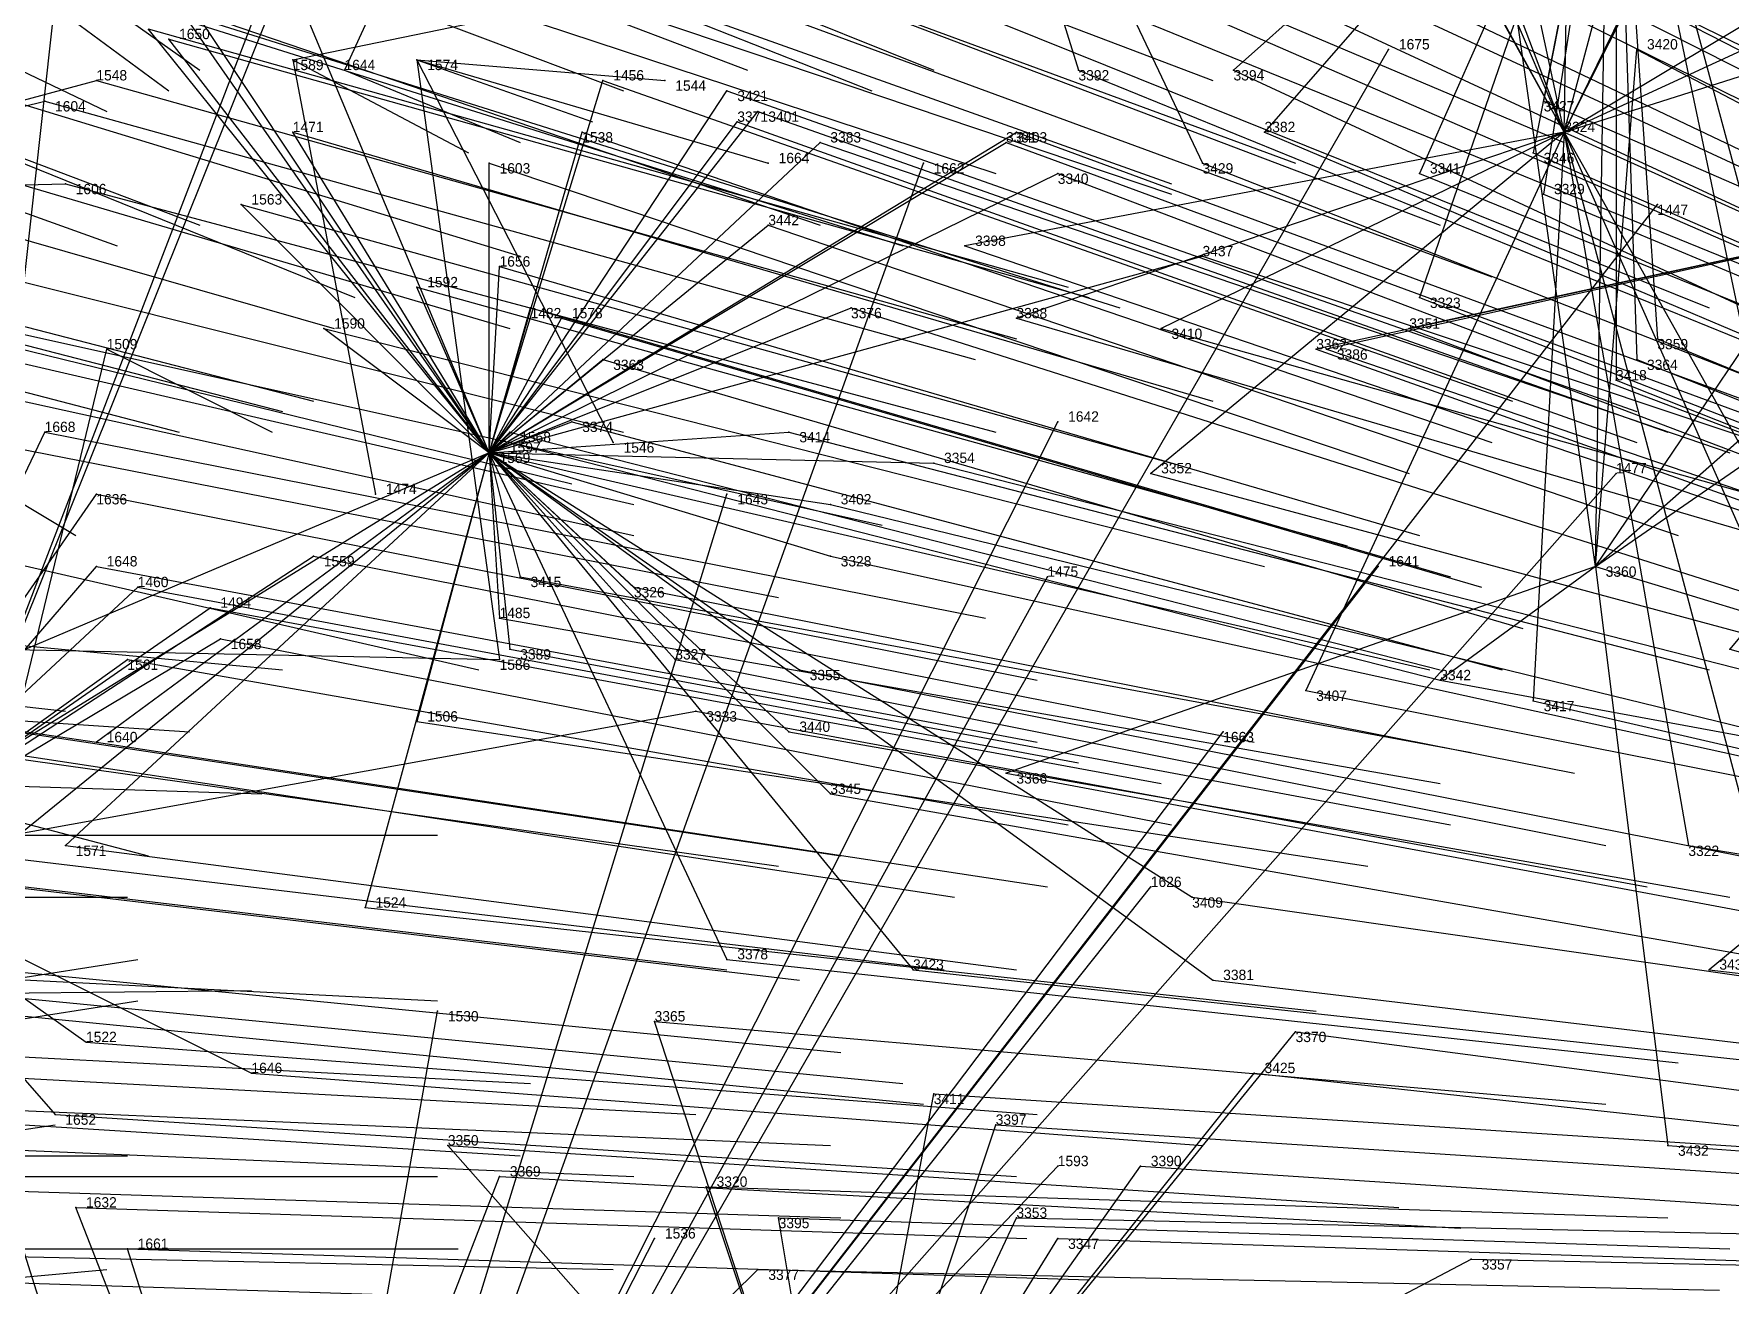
# Model space of a CAD drawing. Extents: x -0.5 to 0.59, y -0.5 to 0.58.
# Drawn here: x -0.413 to -0.249, y 0.0055 to 0.1265 of the extents above; entities that cross this region are included whole.
import ezdxf

# ---------------------------------------------------------------- set-up
doc = ezdxf.new("R2010")
doc.units = 0
for name, color, linetype in [('Facilities', 3, 'CONTINUOUS'), ('Facilities_lines', 3, 'CONTINUOUS'), ('Normals', 1, 'CONTINUOUS'), ('Source_points', 5, 'CONTINUOUS'), ('Text', 3, 'CONTINUOUS')]:
    doc.layers.add(name, color=color, linetype=linetype)

msp = doc.modelspace()

# ---------------------------------------------------------------- linework, layer by layer
at = {"layer": 'Facilities', "color": 3}
for p in [(-0.388, 0.124, -1.25), (-0.376, 0.124, -1.25), (-0.265, 0.117, -0.725), (-0.369, 0.086, -0.947), (-0.262, 0.075, -0.68)]:
    msp.add_point(p, dxfattribs=at)
at = {"layer": 'Facilities_lines', "color": 3}
for p, q in [((-0.421, 0.052, -1.25), (-0.346, 0.247, -1.25)), ((-0.343, 0.21, -1.25), (-0.383, 0.123, -1.25)), ((-0.265, 0.117, -0.725), (-0.281, 0.191, -0.849)), ((-0.421, 0.052, -1.25), (-0.37, 0.179, -1.25)), ((-0.265, 0.117, -0.725), (-0.292, 0.18, -0.858)), ((-0.265, 0.117, -0.725), (-0.264, 0.179, -0.797)), ((-0.327, 0.171, -0.922), (-0.3, 0.114, -0.803)), ((-0.327, 0.171, -0.922), (-0.312, 0.123, -0.838)), ((-0.422, 0.03, -1.25), (-0.407, 0.166, -1.25)), ((-0.265, 0.117, -0.725), (-0.253, 0.162, -0.752)), ((-0.265, 0.117, -0.725), (-0.243, 0.161, -0.729)), ((-0.265, 0.117, -0.725), (-0.244, 0.16, -0.729)), ((-0.26, 0.156, -0.757), (-0.297, 0.123, -0.804)), ((-0.26, 0.156, -0.757), (-0.294, 0.117, -0.792)), ((-0.265, 0.117, -0.725), (-0.287, 0.157, -0.818)), ((-0.26, 0.156, -0.757), (-0.279, 0.113, -0.752)), ((-0.26, 0.156, -0.757), (-0.279, 0.101, -0.741)), ((-0.26, 0.156, -0.757), (-0.268, 0.115, -0.728)), ((-0.26, 0.156, -0.757), (-0.267, 0.111, -0.722)), ((-0.26, 0.156, -0.757), (-0.267, 0.12, -0.732)), ((-0.26, 0.156, -0.757), (-0.246, 0.104, -0.668)), ((-0.26, 0.156, -0.757), (-0.247, 0.094, -0.661)), ((-0.26, 0.156, -0.757), (-0.256, 0.097, -0.685)), ((-0.26, 0.156, -0.757), (-0.258, 0.095, -0.687)), ((-0.26, 0.156, -0.757), (-0.26, 0.093, -0.691)), ((-0.265, 0.117, -0.725), (-0.285, 0.153, -0.807)), ((-0.265, 0.117, -0.725), (-0.21, 0.15, -0.645)), ((-0.265, 0.117, -0.725), (-0.2, 0.147, -0.62)), ((-0.265, 0.117, -0.725), (-0.276, 0.146, -0.78)), ((-0.369, 0.086, -0.947), (-0.408, 0.142, -1.08)), ((-0.369, 0.086, -0.947), (-0.392, 0.141, -1.04)), ((-0.265, 0.117, -0.725), (-0.255, 0.137, -0.724)), ((-0.265, 0.117, -0.725), (-0.202, 0.137, -0.61)), ((-0.262, 0.075, -0.68), (-0.261, 0.137, -0.737)), ((-0.388, 0.124, -1.25), (-0.354, 0.131, -1.25)), ((-0.262, 0.075, -0.68), (-0.27, 0.131, -0.749)), ((-0.369, 0.086, -0.947), (-0.397, 0.128, -1.042)), ((-0.369, 0.086, -0.947), (-0.402, 0.127, -1.054)), ((-0.369, 0.086, -0.947), (-0.4, 0.126, -1.049)), ((-0.391, -0.064, -1.25), (-0.282, 0.125, -1.25)), ((-0.262, 0.075, -0.68), (-0.258, 0.125, -0.717)), ((-0.388, 0.124, -1.25), (-0.38, 0.082, -1.25)), ((-0.376, 0.124, -1.25), (-0.357, 0.087, -1.25)), ((-0.376, 0.124, -1.25), (-0.352, 0.122, -1.25)), ((-0.376, 0.124, -1.25), (-0.368, 0.066, -1.25)), ((-0.376, 0.124, -1.25), (-0.342, 0.114, -1.25)), ((-0.448, 0.111, -1.155), (-0.407, 0.122, -1.063)), ((-0.369, 0.086, -0.947), (-0.358, 0.122, -0.945)), ((-0.448, 0.111, -1.155), (-0.412, 0.12, -1.072)), ((-0.369, 0.086, -0.947), (-0.346, 0.121, -0.916)), ((-0.369, 0.086, -0.947), (-0.343, 0.119, -0.906)), ((-0.369, 0.086, -0.947), (-0.388, 0.117, -1.014)), ((-0.369, 0.086, -0.947), (-0.345, 0.118, -0.913)), ((-0.369, 0.086, -0.947), (-0.36, 0.117, -0.946)), ((-0.369, 0.086, -0.947), (-0.318, 0.117, -0.847)), ((-0.265, 0.117, -0.725), (-0.323, 0.106, -0.849)), ((-0.265, 0.117, -0.725), (-0.318, 0.099, -0.833)), ((-0.265, 0.117, -0.725), (-0.305, 0.084, -0.791)), ((-0.265, 0.117, -0.725), (-0.304, 0.098, -0.798)), ((-0.265, 0.117, -0.725), (-0.29, 0.063, -0.741)), ((-0.265, 0.117, -0.725), (-0.268, 0.062, -0.687)), ((-0.265, 0.117, -0.725), (-0.253, 0.048, -0.644)), ((-0.265, 0.117, -0.725), (-0.247, 0.049, -0.629)), ((-0.265, 0.117, -0.725), (-0.238, 0.056, -0.611)), ((-0.265, 0.117, -0.725), (-0.224, 0.044, -0.571)), ((-0.369, 0.086, -0.947), (-0.337, 0.116, -0.89)), ((-0.369, 0.086, -0.947), (-0.319, 0.116, -0.85)), ((-0.262, 0.075, -0.68), (-0.204, 0.115, -0.586)), ((-0.391, -0.064, -1.25), (-0.327, 0.114, -1.25)), ((-0.369, 0.086, -0.947), (-0.369, 0.114, -0.964)), ((-0.448, 0.111, -1.155), (-0.41, 0.112, -1.062)), ((-0.369, 0.086, -0.947), (-0.314, 0.113, -0.835)), ((-0.211, 0.113, -0.6), (-0.289, 0.096, -0.762)), ((-0.211, 0.113, -0.6), (-0.288, 0.096, -0.759)), ((-0.211, 0.113, -0.6), (-0.28, 0.098, -0.742)), ((-0.211, 0.113, -0.6), (-0.249, 0.067, -0.644)), ((-0.369, 0.086, -0.947), (-0.393, 0.11, -1.02)), ((-0.391, -0.064, -1.25), (-0.256, 0.11, -1.25)), ((-0.262, 0.075, -0.68), (-0.221, 0.111, -0.618)), ((-0.262, 0.075, -0.68), (-0.239, 0.109, -0.656)), ((-0.369, 0.086, -0.947), (-0.342, 0.108, -0.897)), ((-0.369, 0.086, -0.947), (-0.3, 0.105, -0.796)), ((-0.369, 0.086, -0.947), (-0.368, 0.104, -0.958)), ((-0.369, 0.086, -0.947), (-0.376, 0.102, -0.974)), ((-0.369, 0.086, -0.947), (-0.365, 0.1, -0.947)), ((-0.369, 0.086, -0.947), (-0.334, 0.1, -0.873)), ((-0.369, 0.086, -0.947), (-0.362, 0.099, -0.937)), ((-0.369, 0.086, -0.947), (-0.385, 0.098, -0.992)), ((-0.422, 0.03, -1.25), (-0.406, 0.096, -1.25)), ((-0.369, 0.086, -0.947), (-0.358, 0.095, -0.925)), ((-0.391, -0.064, -1.25), (-0.314, 0.089, -1.25)), ((-0.369, 0.086, -0.947), (-0.361, 0.089, -0.929)), ((-0.432, 0.046, -1.085), (-0.412, 0.088, -1.054)), ((-0.369, 0.086, -0.947), (-0.367, 0.088, -0.942)), ((-0.369, 0.086, -0.947), (-0.34, 0.088, -0.878)), ((-0.369, 0.086, -0.947), (-0.367, 0.087, -0.944)), ((-0.369, 0.086, -0.947), (-0.428, 0.061, -1.08)), ((-0.369, 0.086, -0.947), (-0.417, 0.047, -1.049)), ((-0.369, 0.086, -0.947), (-0.416, 0.057, -1.05)), ((-0.369, 0.086, -0.947), (-0.41, 0.048, -1.031)), ((-0.369, 0.086, -0.947), (-0.407, 0.058, -1.027)), ((-0.369, 0.086, -0.947), (-0.381, 0.042, -0.958)), ((-0.369, 0.086, -0.947), (-0.376, 0.06, -0.951)), ((-0.369, 0.086, -0.947), (-0.368, 0.07, -0.938)), ((-0.369, 0.086, -0.947), (-0.355, 0.073, -0.906)), ((-0.369, 0.086, -0.947), (-0.351, 0.066, -0.894)), ((-0.369, 0.086, -0.947), (-0.336, 0.076, -0.86)), ((-0.369, 0.086, -0.947), (-0.336, 0.053, -0.851)), ((-0.369, 0.086, -0.947), (-0.326, 0.085, -0.842)), ((-0.369, 0.086, -0.947), (-0.339, 0.065, -0.862)), ((-0.369, 0.086, -0.947), (-0.346, 0.037, -0.87)), ((-0.369, 0.086, -0.947), (-0.299, 0.035, -0.752)), ((-0.369, 0.086, -0.947), (-0.367, 0.067, -0.932)), ((-0.369, 0.086, -0.947), (-0.336, 0.081, -0.863)), ((-0.369, 0.086, -0.947), (-0.301, 0.043, -0.761)), ((-0.369, 0.086, -0.947), (-0.366, 0.074, -0.933)), ((-0.369, 0.086, -0.947), (-0.328, 0.036, -0.826)), ((-0.369, 0.086, -0.947), (-0.34, 0.059, -0.863)), ((-0.391, -0.064, -1.25), (-0.26, 0.084, -1.25)), ((-0.432, 0.046, -1.085), (-0.407, 0.082, -1.038)), ((-0.391, -0.064, -1.25), (-0.346, 0.082, -1.25)), ((-0.432, 0.046, -1.085), (-0.386, 0.076, -0.983)), ((-0.432, 0.046, -1.085), (-0.407, 0.075, -1.035)), ((-0.391, -0.064, -1.25), (-0.283, 0.075, -1.25)), ((-0.391, -0.064, -1.25), (-0.315, 0.074, -1.25)), ((-0.262, 0.075, -0.68), (-0.319, 0.055, -0.809)), ((-0.262, 0.075, -0.68), (-0.277, 0.064, -0.711)), ((-0.262, 0.075, -0.68), (-0.255, 0.019, -0.638)), ((-0.205, 0.074, -0.546), (-0.251, 0.036, -0.633)), ((-0.432, 0.046, -1.085), (-0.403, 0.073, -1.025)), ((-0.432, 0.046, -1.085), (-0.396, 0.071, -1.005)), ((-0.432, 0.046, -1.085), (-0.395, 0.068, -1.001)), ((-0.432, 0.046, -1.085), (-0.404, 0.066, -1.023)), ((-0.432, 0.046, -1.085), (-0.349, 0.061, -0.884)), ((-0.391, -0.064, -1.25), (-0.298, 0.059, -1.25)), ((-0.432, 0.046, -1.085), (-0.408, 0.029, -1.024)), ((-0.432, 0.046, -1.085), (-0.392, 0.026, -0.983)), ((-0.432, 0.046, -1.085), (-0.411, 0.022, -1.028)), ((-0.391, -0.064, -1.25), (-0.305, 0.044, -1.25)), ((-0.391, -0.064, -1.25), (-0.422, 0.034, -1.25)), ((-0.391, -0.064, -1.25), (-0.374, 0.032, -1.25)), ((-0.335, -0.024, -0.839), (-0.353, 0.031, -0.887)), ((-0.335, -0.024, -0.839), (-0.291, 0.03, -0.732)), ((-0.335, -0.024, -0.839), (-0.295, 0.026, -0.74)), ((-0.335, -0.024, -0.839), (-0.326, 0.024, -0.818)), ((-0.335, -0.024, -0.839), (-0.32, 0.021, -0.802)), ((-0.335, -0.024, -0.839), (-0.373, 0.019, -0.935)), ((-0.391, -0.064, -1.25), (-0.314, 0.017, -1.25)), ((-0.335, -0.024, -0.839), (-0.306, 0.017, -0.766)), ((-0.389, -0.038, -0.978), (-0.368, 0.016, -0.921)), ((-0.335, -0.024, -0.839), (-0.348, 0.015, -0.87)), ((-0.389, -0.038, -0.978), (-0.409, 0.013, -1.023)), ((-0.335, -0.024, -0.839), (-0.341, 0.012, -0.854)), ((-0.335, -0.024, -0.839), (-0.318, 0.012, -0.796)), ((-0.391, -0.064, -1.25), (-0.353, 0.01, -1.25)), ((-0.335, -0.024, -0.839), (-0.314, 0.01, -0.784)), ((-0.389, -0.038, -0.978), (-0.404, 0.009, -1.009)), ((-0.389, -0.038, -0.978), (-0.343, 0.007, -0.857)), ((-0.335, -0.024, -0.839), (-0.274, 0.008, -0.684))]:
    msp.add_line(p, q, dxfattribs=at)
at = {"layer": 'Normals', "color": 1}
for p, q in [((-0.325, 0.163, -0.908), (-0.241, 0.122, -0.945)), ((-0.413, 0.158, -1.104), (-0.326, 0.123, -1.141)), ((-0.317, 0.158, -0.885), (-0.234, 0.116, -0.922)), ((-0.449, 0.156, -1.188), (-0.356, 0.121, -1.204)), ((-0.431, 0.156, -1.145), (-0.344, 0.123, -1.182)), ((-0.418, 0.155, -1.115), (-0.332, 0.121, -1.153)), ((-0.386, 0.155, -1.04), (-0.299, 0.122, -1.077)), ((-0.35, 0.152, -0.955), (-0.265, 0.116, -0.992)), ((-0.323, 0.151, -0.89), (-0.239, 0.111, -0.928)), ((-0.297, 0.15, -0.832), (-0.215, 0.108, -0.87)), ((-0.378, 0.146, -1.014), (-0.291, 0.114, -1.051)), ((-0.39, 0.143, -1.039), (-0.303, 0.112, -1.077)), ((-0.408, 0.142, -1.08), (-0.32, 0.113, -1.117)), ((-0.421, 0.14, -1.25), (-0.397, 0.123, -1.154)), ((-0.392, 0.141, -1.04), (-0.303, 0.111, -1.077)), ((-0.364, 0.141, -0.976), (-0.277, 0.108, -1.013)), ((-0.476, 0.138, -1.238), (-0.397, 0.108, -1.183)), ((-0.425, 0.138, -1.116), (-0.337, 0.108, -1.154)), ((-0.423, 0.138, -1.25), (-0.4, 0.121, -1.154)), ((-0.471, 0.137, -1.227), (-0.382, 0.101, -1.2)), ((-0.359, 0.135, -0.959), (-0.272, 0.103, -0.995)), ((-0.338, 0.135, -0.909), (-0.251, 0.1, -0.946)), ((-0.326, 0.136, -0.882), (-0.24, 0.101, -0.919)), ((-0.315, 0.135, -0.858), (-0.23, 0.098, -0.894)), ((-0.294, 0.135, -0.81), (-0.21, 0.096, -0.847)), ((-0.461, 0.134, -1.201), (-0.366, 0.105, -1.211)), ((-0.418, 0.134, -1.097), (-0.329, 0.106, -1.134)), ((-0.429, 0.13, -1.25), (-0.406, 0.119, -1.153)), ((-0.294, 0.131, -0.805), (-0.21, 0.092, -0.841)), ((-0.27, 0.131, -0.749), (-0.187, 0.09, -0.787)), ((-0.397, 0.128, -1.042), (-0.308, 0.1, -1.079)), ((-0.402, 0.127, -1.054), (-0.313, 0.102, -1.091)), ((-0.478, 0.125, -1.234), (-0.384, 0.098, -1.213)), ((-0.462, 0.126, -1.196), (-0.367, 0.098, -1.212)), ((-0.4, 0.126, -1.049), (-0.311, 0.101, -1.086)), ((-0.282, 0.125, -1.25), (-0.282, 0.125, -1.15)), ((-0.258, 0.125, -0.717), (-0.176, 0.082, -0.755)), ((-0.388, 0.124, -1.25), (-0.371, 0.115, -1.152)), ((-0.376, 0.124, -1.25), (-0.359, 0.118, -1.152)), ((-0.407, 0.122, -1.063), (-0.318, 0.097, -1.101)), ((-0.383, 0.123, -1.25), (-0.366, 0.116, -1.152)), ((-0.358, 0.122, -0.945), (-0.27, 0.091, -0.982)), ((-0.352, 0.122, -1.25), (-0.352, 0.122, -1.15)), ((-0.312, 0.123, -0.838), (-0.226, 0.088, -0.876)), ((-0.297, 0.123, -0.804), (-0.213, 0.084, -0.84)), ((-0.412, 0.12, -1.072), (-0.322, 0.095, -1.109)), ((-0.346, 0.121, -0.916), (-0.258, 0.09, -0.954)), ((-0.267, 0.12, -0.732), (-0.182, 0.083, -0.77)), ((-0.343, 0.119, -0.906), (-0.255, 0.088, -0.943)), ((-0.388, 0.117, -1.014), (-0.299, 0.091, -1.05)), ((-0.36, 0.117, -0.946), (-0.272, 0.087, -0.983)), ((-0.345, 0.118, -0.913), (-0.258, 0.087, -0.95)), ((-0.318, 0.117, -0.847), (-0.231, 0.085, -0.884)), ((-0.294, 0.117, -0.792), (-0.209, 0.081, -0.829)), ((-0.265, 0.117, -0.725), (-0.181, 0.079, -0.763)), ((-0.479, 0.115, -1.232), (-0.386, 0.091, -1.206)), ((-0.43, 0.115, -1.25), (-0.405, 0.106, -1.153)), ((-0.337, 0.116, -0.89), (-0.249, 0.086, -0.928)), ((-0.319, 0.116, -0.85), (-0.232, 0.084, -0.886)), ((-0.268, 0.115, -0.728), (-0.183, 0.078, -0.766)), ((-0.482, 0.114, -1.239), (-0.389, 0.09, -1.212)), ((-0.369, 0.114, -0.964), (-0.28, 0.084, -1.001)), ((-0.342, 0.114, -1.25), (-0.342, 0.114, -1.15)), ((-0.327, 0.114, -1.25), (-0.327, 0.114, -1.15)), ((-0.3, 0.114, -0.803), (-0.213, 0.08, -0.839)), ((-0.41, 0.112, -1.062), (-0.32, 0.088, -1.099)), ((-0.314, 0.113, -0.835), (-0.227, 0.08, -0.872)), ((-0.279, 0.113, -0.752), (-0.193, 0.078, -0.79)), ((-0.484, 0.11, -1.24), (-0.399, 0.088, -1.192)), ((-0.448, 0.111, -1.155), (-0.356, 0.088, -1.187)), ((-0.393, 0.11, -1.02), (-0.303, 0.085, -1.057)), ((-0.267, 0.111, -0.722), (-0.181, 0.075, -0.76)), ((-0.256, 0.11, -1.25), (-0.256, 0.11, -1.15)), ((-0.342, 0.108, -0.897), (-0.254, 0.078, -0.935)), ((-0.455, 0.106, -1.168), (-0.361, 0.083, -1.194)), ((-0.323, 0.106, -0.849), (-0.235, 0.076, -0.886)), ((-0.368, 0.104, -0.958), (-0.279, 0.078, -0.994)), ((-0.3, 0.105, -0.796), (-0.213, 0.076, -0.834)), ((-0.446, 0.102, -1.143), (-0.355, 0.081, -1.18)), ((-0.376, 0.102, -0.974), (-0.286, 0.077, -1.01)), ((-0.279, 0.101, -0.741), (-0.192, 0.067, -0.778)), ((-0.421, 0.099, -1.082), (-0.331, 0.079, -1.12)), ((-0.365, 0.1, -0.947), (-0.276, 0.074, -0.984)), ((-0.362, 0.099, -0.937), (-0.273, 0.073, -0.975)), ((-0.334, 0.1, -0.873), (-0.246, 0.072, -0.91)), ((-0.318, 0.099, -0.833), (-0.229, 0.073, -0.871)), ((-0.446, 0.098, -1.14), (-0.355, 0.078, -1.177)), ((-0.385, 0.098, -0.992), (-0.294, 0.075, -1.029)), ((-0.304, 0.098, -0.798), (-0.215, 0.073, -0.837)), ((-0.28, 0.098, -0.742), (-0.193, 0.065, -0.779)), ((-0.256, 0.097, -0.685), (-0.171, 0.062, -0.723)), ((-0.406, 0.096, -1.25), (-0.39, 0.088, -1.152)), ((-0.289, 0.096, -0.762), (-0.202, 0.065, -0.8)), ((-0.288, 0.096, -0.759), (-0.2, 0.066, -0.796)), ((-0.358, 0.095, -0.925), (-0.269, 0.069, -0.963)), ((-0.258, 0.095, -0.687), (-0.172, 0.061, -0.724)), ((-0.26, 0.093, -0.691), (-0.174, 0.059, -0.729)), ((-0.433, 0.09, -1.105), (-0.341, 0.072, -1.141)), ((-0.429, 0.09, -1.25), (-0.409, 0.078, -1.153)), ((-0.361, 0.089, -0.929), (-0.271, 0.065, -0.966)), ((-0.314, 0.089, -1.25), (-0.314, 0.089, -1.15)), ((-0.466, 0.087, -1.186), (-0.37, 0.065, -1.2)), ((-0.412, 0.088, -1.054), (-0.321, 0.07, -1.091)), ((-0.367, 0.088, -0.942), (-0.277, 0.065, -0.98)), ((-0.367, 0.087, -0.944), (-0.277, 0.064, -0.981)), ((-0.357, 0.087, -1.25), (-0.357, 0.087, -1.15)), ((-0.34, 0.088, -0.878), (-0.251, 0.065, -0.917)), ((-0.369, 0.086, -0.947), (-0.278, 0.065, -0.984)), ((-0.326, 0.085, -0.842), (-0.236, 0.062, -0.88)), ((-0.305, 0.084, -0.791), (-0.216, 0.06, -0.829)), ((-0.26, 0.084, -1.25), (-0.26, 0.084, -1.15)), ((-0.407, 0.082, -1.038), (-0.316, 0.064, -1.075)), ((-0.38, 0.082, -1.25), (-0.38, 0.082, -1.15)), ((-0.346, 0.082, -1.25), (-0.346, 0.082, -1.15)), ((-0.336, 0.081, -0.863), (-0.246, 0.059, -0.901)), ((-0.386, 0.076, -0.983), (-0.295, 0.058, -1.02)), ((-0.336, 0.076, -0.86), (-0.245, 0.056, -0.898)), ((-0.485, 0.074, -1.226), (-0.389, 0.065, -1.2)), ((-0.407, 0.075, -1.035), (-0.316, 0.058, -1.072)), ((-0.366, 0.074, -0.933), (-0.274, 0.057, -0.97)), ((-0.315, 0.074, -1.25), (-0.315, 0.074, -1.15)), ((-0.283, 0.075, -1.25), (-0.283, 0.075, -1.15)), ((-0.262, 0.075, -0.68), (-0.173, 0.048, -0.719)), ((-0.403, 0.073, -1.025), (-0.312, 0.056, -1.062)), ((-0.355, 0.073, -0.906), (-0.264, 0.055, -0.944)), ((-0.396, 0.071, -1.005), (-0.304, 0.054, -1.042)), ((-0.491, 0.07, -1.239), (-0.41, 0.061, -1.181)), ((-0.368, 0.07, -0.938), (-0.277, 0.054, -0.974)), ((-0.474, 0.068, -1.25), (-0.407, 0.058, -1.176)), ((-0.466, 0.068, -1.177), (-0.368, 0.066, -1.197)), ((-0.395, 0.068, -1.001), (-0.303, 0.05, -1.037)), ((-0.404, 0.066, -1.023), (-0.313, 0.05, -1.06)), ((-0.368, 0.066, -1.25), (-0.368, 0.066, -1.15)), ((-0.367, 0.067, -0.932), (-0.276, 0.05, -0.969)), ((-0.351, 0.066, -0.894), (-0.261, 0.048, -0.932)), ((-0.249, 0.067, -0.644), (-0.16, 0.042, -0.682)), ((-0.489, 0.065, -1.234), (-0.398, 0.059, -1.194)), ((-0.339, 0.065, -0.862), (-0.248, 0.047, -0.9)), ((-0.277, 0.064, -0.711), (-0.185, 0.047, -0.747)), ((-0.29, 0.063, -0.741), (-0.199, 0.045, -0.779)), ((-0.428, 0.061, -1.08), (-0.335, 0.047, -1.116)), ((-0.349, 0.061, -0.884), (-0.257, 0.044, -0.922)), ((-0.268, 0.062, -0.687), (-0.177, 0.041, -0.725)), ((-0.376, 0.06, -0.951), (-0.284, 0.046, -0.989)), ((-0.433, 0.059, -1.093), (-0.341, 0.046, -1.13)), ((-0.407, 0.058, -1.027), (-0.315, 0.044, -1.065)), ((-0.34, 0.059, -0.863), (-0.249, 0.043, -0.901)), ((-0.298, 0.059, -1.25), (-0.298, 0.059, -1.15)), ((-0.487, 0.056, -1.226), (-0.391, 0.053, -1.201)), ((-0.416, 0.057, -1.05), (-0.324, 0.043, -1.086)), ((-0.319, 0.055, -0.809), (-0.228, 0.038, -0.846)), ((-0.336, 0.053, -0.851), (-0.245, 0.037, -0.89)), ((-0.421, 0.052, -1.25), (-0.402, 0.047, -1.152)), ((-0.473, 0.049, -1.19), (-0.374, 0.049, -1.198)), ((-0.41, 0.048, -1.031), (-0.318, 0.036, -1.069)), ((-0.253, 0.048, -0.644), (-0.161, 0.033, -0.681)), ((-0.439, 0.047, -1.103), (-0.346, 0.036, -1.14)), ((-0.432, 0.046, -1.085), (-0.339, 0.035, -1.122)), ((-0.417, 0.047, -1.049), (-0.325, 0.036, -1.086)), ((-0.495, 0.043, -1.243), (-0.404, 0.043, -1.201)), ((-0.305, 0.044, -1.25), (-0.305, 0.044, -1.15)), ((-0.301, 0.043, -0.761), (-0.21, 0.03, -0.8)), ((-0.381, 0.042, -0.958), (-0.289, 0.032, -0.996)), ((-0.473, 0.038, -1.186), (-0.374, 0.033, -1.2)), ((-0.427, 0.037, -1.071), (-0.335, 0.028, -1.108)), ((-0.422, 0.034, -1.25), (-0.403, 0.037, -1.152)), ((-0.346, 0.037, -0.87), (-0.254, 0.027, -0.907)), ((-0.328, 0.036, -0.826), (-0.236, 0.026, -0.864)), ((-0.299, 0.035, -0.752), (-0.207, 0.024, -0.791)), ((-0.251, 0.036, -0.633), (-0.158, 0.025, -0.669)), ((-0.488, 0.033, -1.223), (-0.392, 0.034, -1.194)), ((-0.422, 0.034, -1.057), (-0.329, 0.025, -1.095)), ((-0.422, 0.03, -1.25), (-0.403, 0.033, -1.152)), ((-0.419, 0.032, -1.052), (-0.327, 0.023, -1.089)), ((-0.374, 0.032, -1.25), (-0.374, 0.032, -1.15)), ((-0.461, 0.03, -1.155), (-0.365, 0.025, -1.183)), ((-0.353, 0.031, -0.887), (-0.261, 0.023, -0.924)), ((-0.291, 0.03, -0.732), (-0.2, 0.018, -0.771)), ((-0.408, 0.029, -1.024), (-0.316, 0.022, -1.062)), ((-0.442, 0.027, -1.107), (-0.349, 0.022, -1.143)), ((-0.392, 0.026, -0.983), (-0.3, 0.019, -1.021)), ((-0.295, 0.026, -0.74), (-0.203, 0.016, -0.779)), ((-0.462, 0.024, -1.156), (-0.366, 0.018, -1.184)), ((-0.429, 0.023, -1.074), (-0.336, 0.019, -1.112)), ((-0.326, 0.024, -0.818), (-0.234, 0.018, -0.855)), ((-0.411, 0.022, -1.028), (-0.318, 0.016, -1.066)), ((-0.451, 0.015, -1.25), (-0.411, 0.021, -1.158)), ((-0.448, 0.02, -1.122), (-0.355, 0.016, -1.158)), ((-0.32, 0.021, -0.802), (-0.228, 0.015, -0.839)), ((-0.373, 0.019, -0.935), (-0.281, 0.013, -0.971)), ((-0.255, 0.019, -0.638), (-0.162, 0.012, -0.675)), ((-0.42, 0.018, -1.25), (-0.404, 0.018, -1.151)), ((-0.314, 0.017, -1.25), (-0.314, 0.017, -1.15)), ((-0.306, 0.017, -0.766), (-0.214, 0.011, -0.804)), ((-0.473, 0.016, -1.184), (-0.374, 0.016, -1.195)), ((-0.428, 0.015, -1.071), (-0.335, 0.012, -1.108)), ((-0.368, 0.016, -0.921), (-0.275, 0.011, -0.958)), ((-0.348, 0.015, -0.87), (-0.255, 0.012, -0.907)), ((-0.409, 0.013, -1.023), (-0.317, 0.01, -1.061)), ((-0.341, 0.012, -0.854), (-0.249, 0.009, -0.891)), ((-0.318, 0.012, -0.796), (-0.225, 0.01, -0.833)), ((-0.353, 0.01, -1.25), (-0.353, 0.01, -1.15)), ((-0.314, 0.01, -0.784), (-0.221, 0.007, -0.822)), ((-0.471, 0.009, -1.178), (-0.372, 0.009, -1.193)), ((-0.45, 0.009, -1.124), (-0.357, 0.007, -1.161)), ((-0.404, 0.009, -1.009), (-0.311, 0.006, -1.047)), ((-0.417, 0.006, -1.25), (-0.406, 0.007, -1.151)), ((-0.343, 0.007, -0.857), (-0.25, 0.005, -0.894)), ((-0.274, 0.008, -0.684), (-0.182, 0.006, -0.724)), ((-0.423, 0.006, -1.057), (-0.33, 0.003, -1.094))]:
    msp.add_line(p, q, dxfattribs=at)
at = {"layer": 'Source_points', "color": 5}
for p in [(-0.4, 0.126, -1.049), (-0.282, 0.125, -1.25), (-0.258, 0.125, -0.717), (-0.407, 0.122, -1.063), (-0.383, 0.123, -1.25), (-0.358, 0.122, -0.945), (-0.352, 0.122, -1.25), (-0.312, 0.123, -0.838), (-0.297, 0.123, -0.804), (-0.412, 0.12, -1.072), (-0.346, 0.121, -0.916), (-0.267, 0.12, -0.732), (-0.343, 0.119, -0.906), (-0.388, 0.117, -1.014), (-0.36, 0.117, -0.946), (-0.345, 0.118, -0.913), (-0.318, 0.117, -0.847), (-0.294, 0.117, -0.792), (-0.337, 0.116, -0.89), (-0.319, 0.116, -0.85), (-0.268, 0.115, -0.728), (-0.369, 0.114, -0.964), (-0.342, 0.114, -1.25), (-0.327, 0.114, -1.25), (-0.3, 0.114, -0.803), (-0.41, 0.112, -1.062), (-0.314, 0.113, -0.835), (-0.279, 0.113, -0.752), (-0.393, 0.11, -1.02), (-0.267, 0.111, -0.722), (-0.256, 0.11, -1.25), (-0.342, 0.108, -0.897), (-0.323, 0.106, -0.849), (-0.368, 0.104, -0.958), (-0.3, 0.105, -0.796), (-0.376, 0.102, -0.974), (-0.279, 0.101, -0.741), (-0.365, 0.1, -0.947), (-0.362, 0.099, -0.937), (-0.334, 0.1, -0.873), (-0.318, 0.099, -0.833), (-0.385, 0.098, -0.992), (-0.304, 0.098, -0.798), (-0.28, 0.098, -0.742), (-0.256, 0.097, -0.685), (-0.406, 0.096, -1.25), (-0.289, 0.096, -0.762), (-0.288, 0.096, -0.759), (-0.358, 0.095, -0.925), (-0.258, 0.095, -0.687), (-0.26, 0.093, -0.691), (-0.361, 0.089, -0.929), (-0.314, 0.089, -1.25), (-0.412, 0.088, -1.054), (-0.367, 0.088, -0.942), (-0.367, 0.087, -0.944), (-0.357, 0.087, -1.25), (-0.34, 0.088, -0.878), (-0.326, 0.085, -0.842), (-0.305, 0.084, -0.791), (-0.26, 0.084, -1.25), (-0.407, 0.082, -1.038), (-0.38, 0.082, -1.25), (-0.346, 0.082, -1.25), (-0.336, 0.081, -0.863), (-0.386, 0.076, -0.983), (-0.336, 0.076, -0.86), (-0.407, 0.075, -1.035), (-0.366, 0.074, -0.933), (-0.315, 0.074, -1.25), (-0.283, 0.075, -1.25), (-0.403, 0.073, -1.025), (-0.355, 0.073, -0.906), (-0.396, 0.071, -1.005), (-0.368, 0.07, -0.938), (-0.395, 0.068, -1.001), (-0.404, 0.066, -1.023), (-0.368, 0.066, -1.25), (-0.367, 0.067, -0.932), (-0.351, 0.066, -0.894), (-0.249, 0.067, -0.644), (-0.339, 0.065, -0.862), (-0.277, 0.064, -0.711), (-0.29, 0.063, -0.741), (-0.349, 0.061, -0.884), (-0.268, 0.062, -0.687), (-0.376, 0.06, -0.951), (-0.407, 0.058, -1.027), (-0.34, 0.059, -0.863), (-0.298, 0.059, -1.25), (-0.319, 0.055, -0.809), (-0.336, 0.053, -0.851), (-0.41, 0.048, -1.031), (-0.253, 0.048, -0.644), (-0.305, 0.044, -1.25), (-0.301, 0.043, -0.761), (-0.381, 0.042, -0.958), (-0.346, 0.037, -0.87), (-0.328, 0.036, -0.826), (-0.299, 0.035, -0.752), (-0.251, 0.036, -0.633), (-0.374, 0.032, -1.25), (-0.353, 0.031, -0.887), (-0.291, 0.03, -0.732), (-0.408, 0.029, -1.024), (-0.392, 0.026, -0.983), (-0.295, 0.026, -0.74), (-0.326, 0.024, -0.818), (-0.411, 0.022, -1.028), (-0.32, 0.021, -0.802), (-0.373, 0.019, -0.935), (-0.255, 0.019, -0.638), (-0.314, 0.017, -1.25), (-0.306, 0.017, -0.766), (-0.368, 0.016, -0.921), (-0.348, 0.015, -0.87), (-0.409, 0.013, -1.023), (-0.341, 0.012, -0.854), (-0.318, 0.012, -0.796), (-0.353, 0.01, -1.25), (-0.314, 0.01, -0.784), (-0.404, 0.009, -1.009), (-0.343, 0.007, -0.857), (-0.274, 0.008, -0.684)]:
    msp.add_point(p, dxfattribs=at)

# ---------------------------------------------------------------- texts
at = {"layer": 'Text', "color": 3}
for s, p in [('1650', (-0.399, 0.126, -1.049)), ('1675', (-0.281, 0.125, -1.25)), ('3420', (-0.257, 0.125, -0.717)), ('1589', (-0.388, 0.123, -1.25)), ('1644', (-0.383, 0.123, -1.25)), ('1574', (-0.375, 0.123, -1.25)), ('1548', (-0.407, 0.122, -1.063)), ('1456', (-0.357, 0.122, -0.945)), ('1544', (-0.351, 0.121, -1.25)), ('3392', (-0.312, 0.122, -0.838)), ('3394', (-0.297, 0.122, -0.804)), ('1604', (-0.411, 0.119, -1.072)), ('3421', (-0.345, 0.12, -0.916)), ('3427', (-0.267, 0.119, -0.732)), ('3371', (-0.345, 0.118, -0.913)), ('3401', (-0.342, 0.118, -0.906)), ('1471', (-0.388, 0.117, -1.014)), ('1538', (-0.36, 0.116, -0.946)), ('3383', (-0.336, 0.116, -0.89)), ('3391', (-0.319, 0.116, -0.85)), ('3403', (-0.318, 0.116, -0.847)), ('3382', (-0.294, 0.117, -0.792)), ('3324', (-0.265, 0.117, -0.725)), ('1664', (-0.341, 0.114, -1.25)), ('3346', (-0.267, 0.114, -0.728)), ('1603', (-0.368, 0.113, -0.964)), ('1662', (-0.326, 0.113, -1.25)), ('3429', (-0.3, 0.113, -0.803)), ('3341', (-0.278, 0.113, -0.752)), ('1606', (-0.409, 0.111, -1.062)), ('3340', (-0.314, 0.112, -0.835)), ('3329', (-0.266, 0.111, -0.722)), ('1563', (-0.392, 0.11, -1.02)), ('1447', (-0.256, 0.109, -1.25)), ('3442', (-0.342, 0.108, -0.897)), ('3398', (-0.322, 0.106, -0.849)), ('1656', (-0.368, 0.104, -0.958)), ('3437', (-0.3, 0.105, -0.796)), ('1592', (-0.375, 0.102, -0.974)), ('3323', (-0.278, 0.1, -0.741)), ('1590', (-0.384, 0.098, -0.992)), ('1482', (-0.365, 0.099, -0.947)), ('1578', (-0.361, 0.099, -0.937)), ('3376', (-0.334, 0.099, -0.873)), ('3388', (-0.318, 0.099, -0.833)), ('3351', (-0.28, 0.098, -0.742)), ('1509', (-0.406, 0.096, -1.25)), ('3410', (-0.303, 0.097, -0.798)), ('3362', (-0.289, 0.096, -0.762)), ('3359', (-0.256, 0.096, -0.685)), ('3386', (-0.287, 0.095, -0.759)), ('3363', (-0.357, 0.094, -0.925)), ('3418', (-0.26, 0.093, -0.691)), ('3364', (-0.257, 0.094, -0.687)), ('1668', (-0.412, 0.088, -1.054)), ('3374', (-0.36, 0.088, -0.929)), ('1642', (-0.313, 0.089, -1.25)), ('1597', (-0.367, 0.086, -0.944)), ('1568', (-0.366, 0.087, -0.942)), ('1546', (-0.356, 0.086, -1.25)), ('3414', (-0.339, 0.087, -0.878)), ('1569', (-0.368, 0.085, -0.947)), ('3354', (-0.325, 0.085, -0.842)), ('3352', (-0.304, 0.084, -0.791)), ('1477', (-0.26, 0.084, -1.25)), ('1474', (-0.379, 0.082, -1.25)), ('1636', (-0.407, 0.081, -1.038)), ('1643', (-0.345, 0.081, -1.25)), ('3402', (-0.335, 0.081, -0.863)), ('1648', (-0.406, 0.075, -1.035)), ('1559', (-0.385, 0.075, -0.983)), ('3328', (-0.335, 0.075, -0.86)), ('1641', (-0.282, 0.075, -1.25)), ('1460', (-0.403, 0.073, -1.025)), ('3415', (-0.365, 0.073, -0.933)), ('1475', (-0.315, 0.074, -1.25)), ('3360', (-0.261, 0.074, -0.68)), ('3326', (-0.355, 0.072, -0.906)), ('1494', (-0.395, 0.071, -1.005)), ('1485', (-0.368, 0.07, -0.938)), ('1658', (-0.394, 0.067, -1.001)), ('1561', (-0.404, 0.065, -1.023)), ('1586', (-0.368, 0.065, -1.25)), ('3389', (-0.366, 0.066, -0.932)), ('3327', (-0.351, 0.066, -0.894)), ('3355', (-0.338, 0.064, -0.862)), ('3342', (-0.277, 0.064, -0.711)), ('3407', (-0.289, 0.062, -0.741)), ('1506', (-0.375, 0.06, -0.951)), ('3333', (-0.348, 0.06, -0.884)), ('3417', (-0.267, 0.061, -0.687)), ('3440', (-0.339, 0.059, -0.863)), ('1640', (-0.406, 0.058, -1.027)), ('1663', (-0.298, 0.058, -1.25)), ('3366', (-0.318, 0.054, -0.809)), ('3345', (-0.336, 0.053, -0.851)), ('1571', (-0.409, 0.047, -1.031)), ('3322', (-0.253, 0.047, -0.644)), ('1626', (-0.305, 0.044, -1.25)), ('1524', (-0.38, 0.042, -0.958)), ('3409', (-0.301, 0.042, -0.761)), ('3378', (-0.345, 0.037, -0.87)), ('3423', (-0.328, 0.036, -0.826)), ('3436', (-0.25, 0.036, -0.633)), ('3381', (-0.298, 0.035, -0.752)), ('1530', (-0.373, 0.031, -1.25)), ('3365', (-0.353, 0.031, -0.887)), ('1522', (-0.408, 0.029, -1.024)), ('3370', (-0.291, 0.029, -0.732)), ('1646', (-0.392, 0.026, -0.983)), ('3425', (-0.294, 0.026, -0.74)), ('3411', (-0.326, 0.023, -0.818)), ('1652', (-0.41, 0.021, -1.028)), ('3397', (-0.32, 0.021, -0.802)), ('3350', (-0.373, 0.019, -0.935)), ('3432', (-0.254, 0.018, -0.638)), ('3369', (-0.367, 0.016, -0.921)), ('1593', (-0.314, 0.017, -1.25)), ('3390', (-0.305, 0.017, -0.766)), ('3320', (-0.347, 0.015, -0.87)), ('1632', (-0.408, 0.013, -1.023)), ('3395', (-0.341, 0.011, -0.854)), ('3353', (-0.318, 0.012, -0.796)), ('1661', (-0.403, 0.009, -1.009)), ('1536', (-0.352, 0.01, -1.25)), ('3347', (-0.313, 0.009, -0.784)), ('3377', (-0.342, 0.006, -0.857)), ('3357', (-0.273, 0.007, -0.684))]:
    msp.add_text(s, height=0.001, dxfattribs=at).set_placement(p)

doc.saveas('drawing.dxf')
